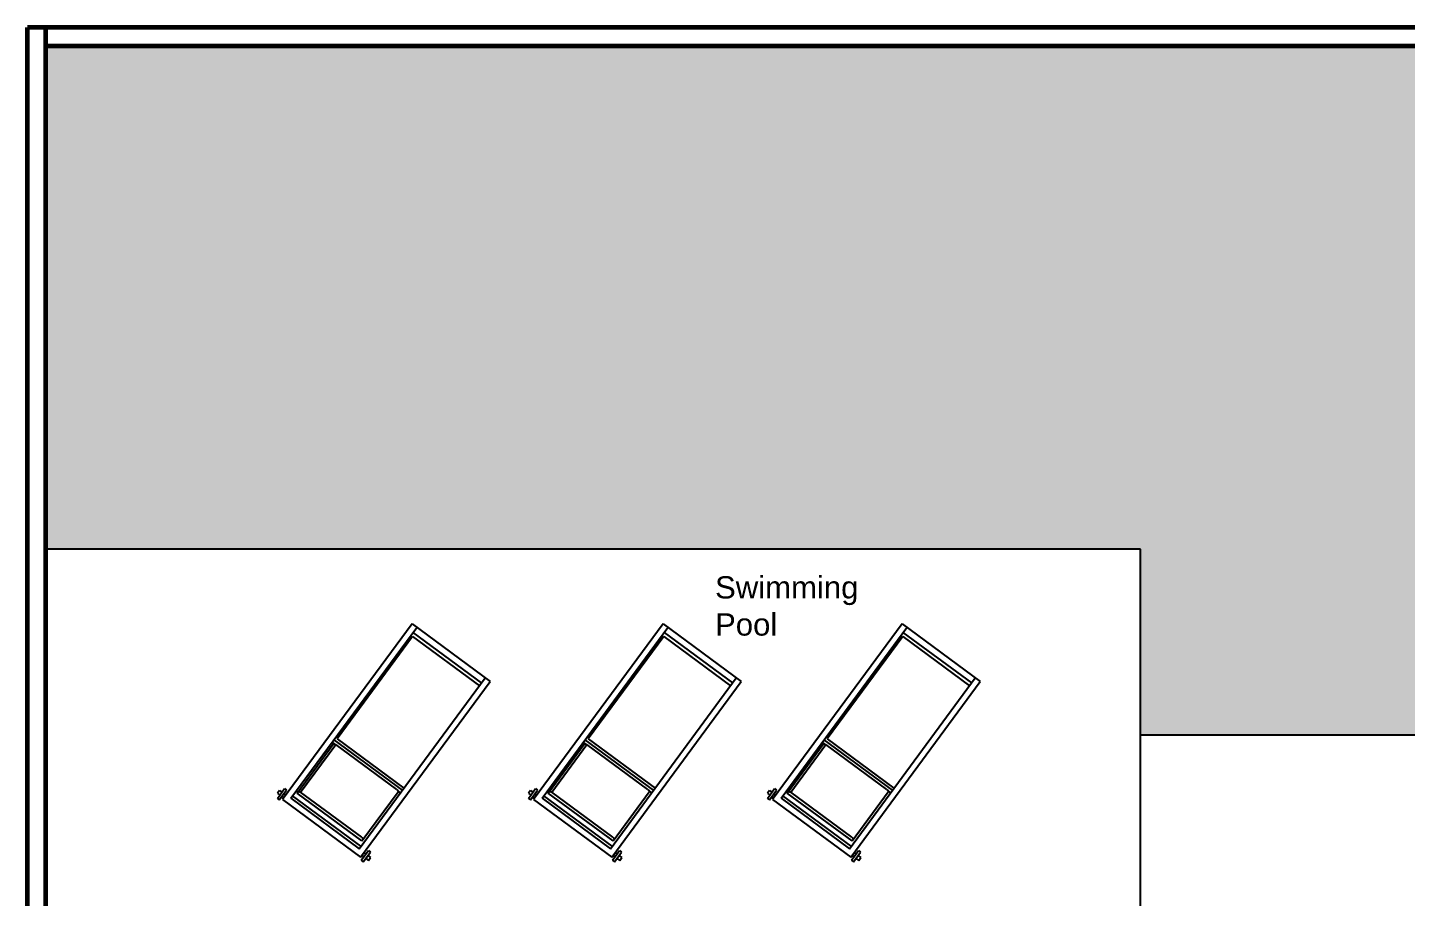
# Model space of a CAD drawing. Header units: metres. Extents: x 244.4 to 340.3, y -4.1 to 64.3.
# Drawn here: x 244.4 to 255.77, y 57.11 to 64.28 of the extents above; entities that cross this region are included whole.
import ezdxf

# ---------------------------------------------------------------- set-up
doc = ezdxf.new("R2010")
doc.units = ezdxf.units.M
doc.layers.add('A-WALL', color=6, linetype='Continuous', lineweight=60)
doc.layers.add('Edges', color=7, linetype='Continuous')
doc.styles.get("Standard").update_dxf_attribs({"font": 'arial.ttf'})

msp = doc.modelspace()

# ---------------------------------------------------------------- hatches: boundary and pattern name
at = {"layer": 'Edges'}
h = msp.add_hatch(color=256, dxfattribs=at)
h.dxf.hatch_style = 1
h.set_gradient(color1=(122, 175, 223), color2=(173, 221, 247), tint=1)
h.paths.add_polyline_path([(258.964, 64.129), (244.551, 64.129), (244.551, 59.977), (253.574, 59.977), (253.574, 58.447), (258.964, 58.447)])

# ---------------------------------------------------------------- linework, layer by layer
at = {"layer": 'A-WALL'}
for p, q in [((244.401, 31.352), (244.401, 64.279)), ((265.251, 64.279), (244.401, 64.279)), ((244.551, 64.129), (244.551, 64.279)), ((244.551, 64.129), (258.964, 64.129)), ((244.551, 59.977), (244.551, 64.129)), ((244.551, 40.387), (244.551, 59.977))]:
    msp.add_line(p, q, dxfattribs=at)
at = {"layer": 'Edges'}
for p, q in [((253.574, 59.977), (244.551, 59.977)), ((253.574, 56.917), (253.574, 59.977)), ((253.574, 58.447), (253.574, 59.977)), ((247.57, 59.362), (246.502, 57.913)), ((247.57, 59.362), (248.214, 58.887)), ((249.64, 59.362), (248.572, 57.913)), ((249.64, 59.362), (250.284, 58.887)), ((251.61, 59.362), (250.542, 57.913)), ((251.61, 59.362), (252.254, 58.887)), ((246.572, 57.924), (247.61, 59.332)), ((247.575, 59.259), (246.952, 58.414)), ((247.575, 59.259), (248.126, 58.852)), ((248.144, 58.877), (247.58, 59.292)), ((248.642, 57.924), (249.68, 59.332)), ((249.645, 59.259), (249.022, 58.414)), ((249.645, 59.259), (250.196, 58.852)), ((250.214, 58.877), (249.65, 59.292)), ((250.612, 57.924), (251.65, 59.332)), ((251.615, 59.259), (250.992, 58.414)), ((251.615, 59.259), (252.166, 58.852)), ((252.184, 58.877), (251.62, 59.292)), ((247.135, 57.508), (248.173, 58.917)), ((247.146, 57.438), (248.214, 58.887)), ((249.205, 57.508), (250.243, 58.917)), ((249.216, 57.438), (250.284, 58.887)), ((251.175, 57.508), (252.213, 58.917)), ((251.186, 57.438), (252.254, 58.887)), ((253.574, 58.447), (258.964, 58.447)), ((246.622, 57.966), (246.92, 58.371)), ((246.652, 57.974), (246.942, 58.367)), ((246.93, 58.373), (246.912, 58.386)), ((246.92, 58.371), (246.921, 58.372)), ((246.921, 58.372), (246.922, 58.373)), ((246.922, 58.373), (246.923, 58.373)), ((246.923, 58.373), (246.925, 58.373)), ((246.925, 58.373), (246.927, 58.373)), ((246.927, 58.373), (246.929, 58.373)), ((247.491, 57.991), (246.928, 58.407)), ((246.929, 58.373), (246.931, 58.372)), ((246.931, 58.372), (246.933, 58.372)), ((246.933, 58.372), (246.935, 58.371)), ((246.935, 58.371), (246.937, 58.37)), ((246.937, 58.37), (246.94, 58.368)), ((246.94, 58.368), (246.942, 58.367)), ((247.445, 57.996), (246.942, 58.367)), ((246.952, 58.414), (247.503, 58.007)), ((248.692, 57.966), (248.99, 58.371)), ((248.722, 57.974), (249.012, 58.367)), ((249, 58.373), (248.982, 58.386)), ((248.99, 58.371), (248.991, 58.372)), ((248.991, 58.372), (248.992, 58.373)), ((248.992, 58.373), (248.993, 58.373)), ((248.993, 58.373), (248.995, 58.373)), ((248.995, 58.373), (248.997, 58.373)), ((248.997, 58.373), (248.999, 58.373)), ((249.561, 57.991), (248.998, 58.407)), ((248.999, 58.373), (249.001, 58.372)), ((249.001, 58.372), (249.003, 58.372)), ((249.003, 58.372), (249.005, 58.371)), ((249.005, 58.371), (249.007, 58.37)), ((249.007, 58.37), (249.01, 58.368)), ((249.01, 58.368), (249.012, 58.367)), ((249.515, 57.996), (249.012, 58.367)), ((249.022, 58.414), (249.573, 58.007)), ((250.662, 57.966), (250.96, 58.371)), ((250.692, 57.974), (250.982, 58.367)), ((250.97, 58.373), (250.952, 58.386)), ((250.96, 58.371), (250.961, 58.372)), ((250.961, 58.372), (250.962, 58.373)), ((250.962, 58.373), (250.963, 58.373)), ((250.963, 58.373), (250.965, 58.373)), ((250.965, 58.373), (250.967, 58.373)), ((250.967, 58.373), (250.969, 58.373)), ((251.531, 57.991), (250.968, 58.407)), ((250.969, 58.373), (250.971, 58.372)), ((250.971, 58.372), (250.973, 58.372)), ((250.973, 58.372), (250.975, 58.371)), ((250.975, 58.371), (250.977, 58.37)), ((250.977, 58.37), (250.98, 58.368)), ((250.98, 58.368), (250.982, 58.367)), ((251.485, 57.996), (250.982, 58.367)), ((250.992, 58.414), (251.543, 58.007)), ((246.46, 57.923), (246.519, 58.004)), ((246.478, 57.989), (246.46, 57.965)), ((246.476, 57.912), (246.535, 57.992)), ((246.478, 57.989), (246.497, 57.975)), ((246.519, 58.004), (246.535, 57.992)), ((246.63, 57.978), (246.631, 57.979)), ((246.631, 57.979), (246.632, 57.979)), ((246.632, 57.979), (246.634, 57.98)), ((246.634, 57.98), (246.635, 57.98)), ((246.635, 57.98), (246.637, 57.98)), ((246.637, 57.98), (246.639, 57.98)), ((246.639, 57.98), (246.641, 57.979)), ((246.641, 57.979), (246.643, 57.978)), ((246.643, 57.978), (246.645, 57.978)), ((246.645, 57.978), (246.648, 57.976)), ((246.648, 57.976), (246.65, 57.975)), ((246.65, 57.975), (246.652, 57.974)), ((247.155, 57.603), (246.652, 57.974)), ((247.157, 57.572), (247.455, 57.976)), ((247.445, 57.996), (247.447, 57.994)), ((247.447, 57.994), (247.449, 57.993)), ((247.449, 57.993), (247.451, 57.991)), ((247.451, 57.991), (247.452, 57.989)), ((247.452, 57.989), (247.453, 57.987)), ((247.453, 57.987), (247.455, 57.985)), ((247.476, 57.97), (247.454, 57.986)), ((247.455, 57.985), (247.455, 57.984)), ((247.455, 57.984), (247.456, 57.982)), ((247.456, 57.977), (247.455, 57.976)), ((247.456, 57.982), (247.456, 57.98)), ((247.456, 57.98), (247.456, 57.979)), ((247.456, 57.979), (247.456, 57.977)), ((248.53, 57.923), (248.589, 58.004)), ((248.548, 57.989), (248.53, 57.965)), ((248.546, 57.912), (248.605, 57.992)), ((248.548, 57.989), (248.567, 57.975)), ((248.589, 58.004), (248.605, 57.992)), ((248.7, 57.978), (248.701, 57.979)), ((248.701, 57.979), (248.702, 57.979)), ((248.702, 57.979), (248.704, 57.98)), ((248.704, 57.98), (248.705, 57.98)), ((248.705, 57.98), (248.707, 57.98)), ((248.707, 57.98), (248.709, 57.98)), ((248.709, 57.98), (248.711, 57.979)), ((248.711, 57.979), (248.713, 57.978)), ((248.713, 57.978), (248.715, 57.978)), ((248.715, 57.978), (248.718, 57.976)), ((248.718, 57.976), (248.72, 57.975)), ((248.72, 57.975), (248.722, 57.974)), ((249.225, 57.603), (248.722, 57.974)), ((249.227, 57.572), (249.525, 57.976)), ((249.515, 57.996), (249.517, 57.994)), ((249.517, 57.994), (249.519, 57.993)), ((249.519, 57.993), (249.521, 57.991)), ((249.521, 57.991), (249.522, 57.989)), ((249.522, 57.989), (249.523, 57.987)), ((249.523, 57.987), (249.525, 57.985)), ((249.546, 57.97), (249.524, 57.986)), ((249.525, 57.985), (249.525, 57.984)), ((249.525, 57.984), (249.526, 57.982)), ((249.526, 57.977), (249.525, 57.976)), ((249.526, 57.982), (249.526, 57.98)), ((249.526, 57.98), (249.526, 57.979)), ((249.526, 57.979), (249.526, 57.977)), ((250.5, 57.923), (250.559, 58.004)), ((250.518, 57.989), (250.5, 57.965)), ((250.516, 57.912), (250.575, 57.992)), ((250.518, 57.989), (250.537, 57.975)), ((250.559, 58.004), (250.575, 57.992)), ((250.67, 57.978), (250.671, 57.979)), ((250.671, 57.979), (250.672, 57.979)), ((250.672, 57.979), (250.674, 57.98)), ((250.674, 57.98), (250.675, 57.98)), ((250.675, 57.98), (250.677, 57.98)), ((250.677, 57.98), (250.679, 57.98)), ((250.679, 57.98), (250.681, 57.979)), ((250.681, 57.979), (250.683, 57.978)), ((250.683, 57.978), (250.685, 57.978)), ((250.685, 57.978), (250.688, 57.976)), ((250.688, 57.976), (250.69, 57.975)), ((250.69, 57.975), (250.692, 57.974)), ((251.195, 57.603), (250.692, 57.974)), ((251.197, 57.572), (251.495, 57.976)), ((251.485, 57.996), (251.487, 57.994)), ((251.487, 57.994), (251.489, 57.993)), ((251.489, 57.993), (251.491, 57.991)), ((251.491, 57.991), (251.492, 57.989)), ((251.492, 57.989), (251.493, 57.987)), ((251.493, 57.987), (251.495, 57.985)), ((251.516, 57.97), (251.494, 57.986)), ((251.495, 57.985), (251.495, 57.984)), ((251.495, 57.984), (251.496, 57.982)), ((251.496, 57.977), (251.495, 57.976)), ((251.496, 57.982), (251.496, 57.98)), ((251.496, 57.98), (251.496, 57.979)), ((251.496, 57.979), (251.496, 57.977)), ((246.46, 57.965), (246.48, 57.951)), ((246.46, 57.923), (246.476, 57.912)), ((246.496, 57.939), (246.512, 57.927)), ((246.502, 57.913), (247.146, 57.438)), ((246.514, 57.963), (246.53, 57.951)), ((246.572, 57.924), (247.135, 57.508)), ((247.149, 57.528), (246.586, 57.943)), ((247.157, 57.572), (246.622, 57.966)), ((248.53, 57.965), (248.55, 57.951)), ((248.53, 57.923), (248.546, 57.912)), ((248.566, 57.939), (248.582, 57.927)), ((248.572, 57.913), (249.216, 57.438)), ((248.584, 57.963), (248.6, 57.951)), ((248.642, 57.924), (249.205, 57.508)), ((249.219, 57.528), (248.656, 57.943)), ((249.227, 57.572), (248.692, 57.966)), ((250.5, 57.965), (250.52, 57.951)), ((250.5, 57.923), (250.516, 57.912)), ((250.536, 57.939), (250.552, 57.927)), ((250.542, 57.913), (251.186, 57.438)), ((250.554, 57.963), (250.57, 57.951)), ((250.612, 57.924), (251.175, 57.508)), ((251.189, 57.528), (250.626, 57.943)), ((251.197, 57.572), (250.662, 57.966)), ((247.155, 57.603), (247.157, 57.601)), ((247.157, 57.601), (247.159, 57.599)), ((247.159, 57.599), (247.161, 57.598)), ((247.161, 57.598), (247.162, 57.596)), ((247.162, 57.596), (247.164, 57.594)), ((247.164, 57.594), (247.165, 57.592)), ((247.165, 57.592), (247.165, 57.59)), ((247.165, 57.59), (247.166, 57.589)), ((247.166, 57.584), (247.165, 57.583)), ((247.166, 57.589), (247.166, 57.587)), ((247.166, 57.587), (247.166, 57.586)), ((247.166, 57.586), (247.166, 57.584)), ((249.225, 57.603), (249.227, 57.601)), ((249.227, 57.601), (249.229, 57.599)), ((249.229, 57.599), (249.231, 57.598)), ((249.231, 57.598), (249.232, 57.596)), ((249.232, 57.596), (249.234, 57.594)), ((249.234, 57.594), (249.235, 57.592)), ((249.235, 57.592), (249.235, 57.59)), ((249.235, 57.59), (249.236, 57.589)), ((249.236, 57.584), (249.235, 57.583)), ((249.236, 57.589), (249.236, 57.587)), ((249.236, 57.587), (249.236, 57.586)), ((249.236, 57.586), (249.236, 57.584)), ((251.195, 57.603), (251.197, 57.601)), ((251.197, 57.601), (251.199, 57.599)), ((251.199, 57.599), (251.201, 57.598)), ((251.201, 57.598), (251.202, 57.596)), ((251.202, 57.596), (251.204, 57.594)), ((251.204, 57.594), (251.205, 57.592)), ((251.205, 57.592), (251.205, 57.59)), ((251.205, 57.59), (251.206, 57.589)), ((251.206, 57.584), (251.205, 57.583)), ((251.206, 57.589), (251.206, 57.587)), ((251.206, 57.587), (251.206, 57.586)), ((251.206, 57.586), (251.206, 57.584)), ((247.152, 57.413), (247.211, 57.493)), ((247.152, 57.413), (247.168, 57.401)), ((247.156, 57.452), (247.172, 57.44)), ((247.168, 57.401), (247.227, 57.481)), ((247.174, 57.476), (247.19, 57.464)), ((247.188, 57.428), (247.212, 57.411)), ((247.206, 57.453), (247.229, 57.435)), ((247.211, 57.493), (247.227, 57.481)), ((247.212, 57.411), (247.229, 57.435)), ((249.222, 57.413), (249.281, 57.493)), ((249.222, 57.413), (249.238, 57.401)), ((249.226, 57.452), (249.242, 57.44)), ((249.238, 57.401), (249.297, 57.481)), ((249.244, 57.476), (249.26, 57.464)), ((249.258, 57.428), (249.282, 57.411)), ((249.276, 57.453), (249.299, 57.435)), ((249.281, 57.493), (249.297, 57.481)), ((249.282, 57.411), (249.299, 57.435)), ((251.192, 57.413), (251.251, 57.493)), ((251.192, 57.413), (251.208, 57.401)), ((251.196, 57.452), (251.212, 57.44)), ((251.208, 57.401), (251.267, 57.481)), ((251.214, 57.476), (251.23, 57.464)), ((251.228, 57.428), (251.252, 57.411)), ((251.246, 57.453), (251.269, 57.435)), ((251.251, 57.493), (251.267, 57.481)), ((251.252, 57.411), (251.269, 57.435))]:
    msp.add_line(p, q, dxfattribs=at)

# ---------------------------------------------------------------- texts
at = {"layer": 'Edges', "insert": (250.068, 59.755), "char_height": 0.18352, "width": 1.56145, "attachment_point": 1}
msp.add_mtext('Swimming Pool', dxfattribs=at)

doc.saveas('drawing.dxf')
